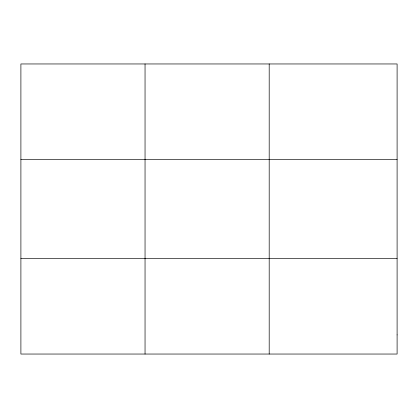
<?xml version="1.0" encoding="UTF-8"?>
<svg xmlns="http://www.w3.org/2000/svg" width="418" height="418" viewBox="0 0 418 418"><rect width="100%" height="100%" fill="white"/><g stroke="black" fill="none" stroke-linecap="round" stroke-linejoin="round"><path stroke-width="0.63" d="M145.046 354.041L145.046 63.959M269.192 354.041L269.192 63.959M20.9 159.686L397.1 159.686M20.9 258.314L397.1 258.314M397.1 334.896L397.1 354.041L20.9 354.041L20.9 63.959L397.1 63.959L397.1 334.896"/></g></svg>
